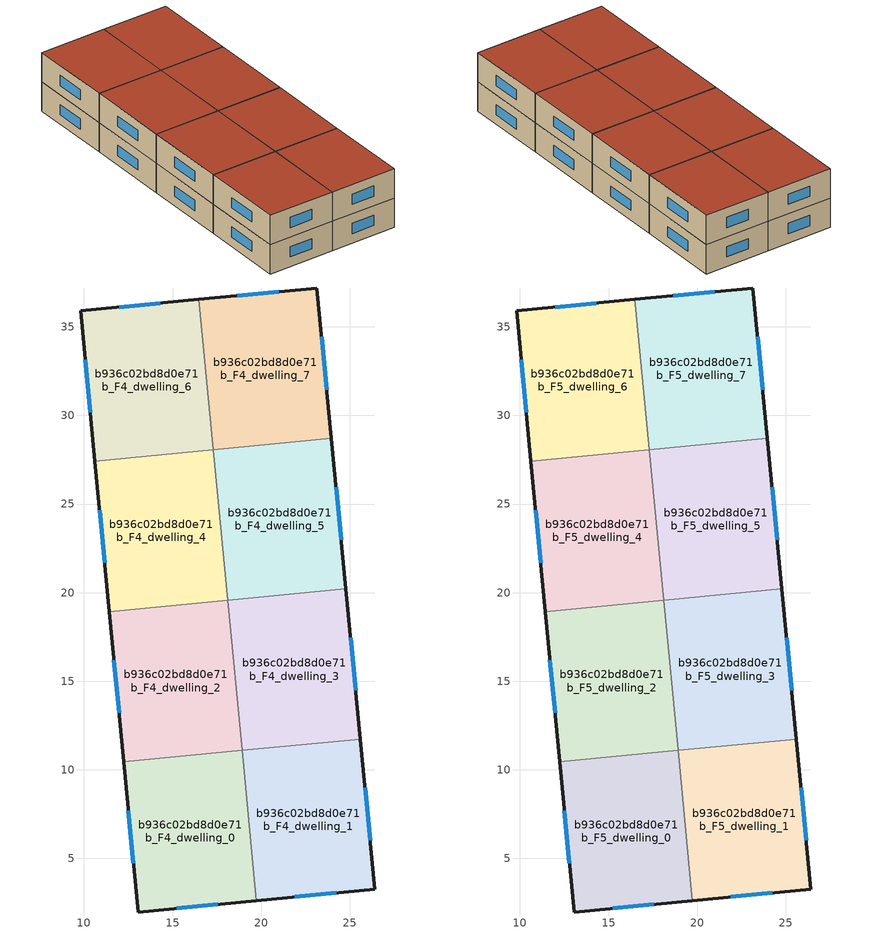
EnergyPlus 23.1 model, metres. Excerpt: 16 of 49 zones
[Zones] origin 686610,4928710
b936c02bd8d0e71b_F4_dwelling_0
 floor to b936c02bd8d0e71b_F3_dwelling_0 (EU_floor_Construction): 18.92,11.09 19.74,2.62 13.05,1.97 12.24,10.45 z12
 wall outside (EU_wall_Construction): 12.24,10.45 13.05,1.97 19.74,2.62 z12:15
 wall to b936c02bd8d0e71b_F4_dwelling_1 (EU_wall_Construction): 19.74,2.62 18.92,11.09 z12:15
 wall to b936c02bd8d0e71b_F4_dwelling_2 (EU_wall_Construction): 18.92,11.09 12.24,10.45 z12:15
 window (EU_Window_Construction): 15.23,2.18 17.56,2.41 / 12.51,7.69 12.79,4.73 z12.98:14.02
b936c02bd8d0e71b_F4_dwelling_1
 floor to b936c02bd8d0e71b_F3_dwelling_1 (EU_floor_Construction): 25.6,11.74 26.42,3.26 19.74,2.62 18.92,11.09 z12
 wall outside (EU_wall_Construction): 19.74,2.62 26.42,3.26 25.6,11.74 z12:15
 wall to b936c02bd8d0e71b_F4_dwelling_3 (EU_wall_Construction): 25.6,11.74 18.93,11.09 z12:15
 window (EU_Window_Construction): 26.16,6.02 25.87,8.98 / 21.91,2.83 24.25,3.05 z12.98:14.02
b936c02bd8d0e71b_F4_dwelling_2
 floor to b936c02bd8d0e71b_F3_dwelling_2 (EU_floor_Construction): 18.11,19.57 18.93,11.09 12.24,10.45 11.43,18.93 z12
 wall outside (EU_wall_Construction): 11.43,18.93 12.24,10.45 z12:15
 wall to b936c02bd8d0e71b_F4_dwelling_3 (EU_wall_Construction): 18.93,11.09 18.11,19.57 11.43,18.93 z12:15
 window (EU_Window_Construction): 11.7,16.17 11.98,13.21 z12.98:14.02
b936c02bd8d0e71b_F4_dwelling_3
 floor to b936c02bd8d0e71b_F3_dwelling_3 (EU_floor_Construction): 24.79,20.22 25.6,11.74 18.93,11.09 18.11,19.57 z12
 wall outside (EU_wall_Construction): 25.6,11.74 24.79,20.22 z12:15
 wall to b936c02bd8d0e71b_F4_dwelling_4 (EU_wall_Construction): 18.11,19.57 11.43,18.93 z12:15
 wall to b936c02bd8d0e71b_F4_dwelling_5 (EU_wall_Construction): 24.79,20.22 18.11,19.57 z12:15
 window (EU_Window_Construction): 25.34,14.5 25.05,17.46 z12.98:14.02
b936c02bd8d0e71b_F4_dwelling_4
 floor to b936c02bd8d0e71b_F3_dwelling_4 (EU_floor_Construction): 17.3,28.06 18.11,19.57 11.43,18.93 10.62,27.42 z12
 wall outside (EU_wall_Construction): 10.62,27.42 11.43,18.93 z12:15
 wall to b936c02bd8d0e71b_F4_dwelling_5 (EU_wall_Construction): 18.11,19.57 17.3,28.06 z12:15
 wall to b936c02bd8d0e71b_F4_dwelling_6 (EU_wall_Construction): 17.3,28.06 10.62,27.42 z12:15
 window (EU_Window_Construction): 10.89,24.66 11.17,21.69 z12.98:14.02
b936c02bd8d0e71b_F4_dwelling_5
 floor to b936c02bd8d0e71b_F3_dwelling_5 (EU_floor_Construction): 23.97,28.7 24.79,20.22 18.11,19.57 17.3,28.06 z12
 wall outside (EU_wall_Construction): 24.79,20.22 23.97,28.7 z12:15
 wall to b936c02bd8d0e71b_F4_dwelling_7 (EU_wall_Construction): 23.97,28.7 17.3,28.06 z12:15
 window (EU_Window_Construction): 24.52,22.98 24.24,25.94 z12.98:14.02
b936c02bd8d0e71b_F4_dwelling_6
 floor to b936c02bd8d0e71b_F3_dwelling_6 (EU_floor_Construction): 16.48,36.55 17.3,28.06 10.62,27.42 9.81,35.9 z12
 wall outside (EU_wall_Construction): 16.48,36.55 9.81,35.9 10.62,27.42 z12:15
 wall to b936c02bd8d0e71b_F4_dwelling_7 (EU_wall_Construction): 17.3,28.06 16.48,36.55 z12:15
 window (EU_Window_Construction): 10.08,33.14 10.36,30.18 / 14.31,36.34 11.98,36.11 z12.98:14.02
b936c02bd8d0e71b_F4_dwelling_7
 floor to b936c02bd8d0e71b_F3_dwelling_7 (EU_floor_Construction): 23.15,37.19 23.97,28.7 17.3,28.06 16.48,36.55 z12
 wall outside (EU_wall_Construction): 23.97,28.7 23.15,37.19 16.48,36.55 z12:15
 window (EU_Window_Construction): 23.7,31.46 23.42,34.43 / 20.98,36.98 18.65,36.76 z12.98:14.02
b936c02bd8d0e71b_F5_dwelling_0
 floor to b936c02bd8d0e71b_F4_dwelling_0 (EU_floor_Construction): 18.92,11.09 19.74,2.62 13.05,1.97 12.24,10.45 z15
 wall outside (EU_wall_Construction): 12.24,10.45 13.05,1.97 19.74,2.62 z15:18
 wall to b936c02bd8d0e71b_F5_dwelling_1 (EU_wall_Construction): 19.74,2.62 18.92,11.09 z15:18
 wall to b936c02bd8d0e71b_F5_dwelling_2 (EU_wall_Construction): 18.92,11.09 12.24,10.45 z15:18
 window (EU_Window_Construction): 15.23,2.18 17.56,2.41 / 12.51,7.69 12.79,4.73 z15.98:17.02
 roof outside (EU_roof_Construction): 19.74,2.62 18.92,11.09 12.24,10.45 13.05,1.97 z18
b936c02bd8d0e71b_F5_dwelling_1
 floor to b936c02bd8d0e71b_F4_dwelling_1 (EU_floor_Construction): 25.6,11.74 26.42,3.26 19.74,2.62 18.92,11.09 z15
 wall outside (EU_wall_Construction): 19.74,2.62 26.42,3.26 25.6,11.74 z15:18
 wall to b936c02bd8d0e71b_F5_dwelling_3 (EU_wall_Construction): 25.6,11.74 18.93,11.09 z15:18
 window (EU_Window_Construction): 26.16,6.02 25.87,8.98 / 21.91,2.83 24.25,3.05 z15.98:17.02
 roof outside (EU_roof_Construction): 26.42,3.26 25.6,11.74 18.92,11.09 19.74,2.62 z18
b936c02bd8d0e71b_F5_dwelling_2
 floor to b936c02bd8d0e71b_F4_dwelling_2 (EU_floor_Construction): 18.11,19.57 18.93,11.09 12.24,10.45 11.43,18.93 z15
 wall outside (EU_wall_Construction): 11.43,18.93 12.24,10.45 z15:18
 wall to b936c02bd8d0e71b_F5_dwelling_3 (EU_wall_Construction): 18.93,11.09 18.11,19.57 11.43,18.93 z15:18
 window (EU_Window_Construction): 11.7,16.17 11.98,13.21 z15.98:17.02
 roof outside (EU_roof_Construction): 18.93,11.09 18.11,19.57 11.43,18.93 12.24,10.45 z18
b936c02bd8d0e71b_F5_dwelling_3
 floor to b936c02bd8d0e71b_F4_dwelling_3 (EU_floor_Construction): 24.79,20.22 25.6,11.74 18.93,11.09 18.11,19.57 z15
 wall outside (EU_wall_Construction): 25.6,11.74 24.79,20.22 z15:18
 wall to b936c02bd8d0e71b_F5_dwelling_4 (EU_wall_Construction): 18.11,19.57 11.43,18.93 z15:18
 wall to b936c02bd8d0e71b_F5_dwelling_5 (EU_wall_Construction): 24.79,20.22 18.11,19.57 z15:18
 window (EU_Window_Construction): 25.34,14.5 25.05,17.46 z15.98:17.02
 roof outside (EU_roof_Construction): 25.6,11.74 24.79,20.22 18.11,19.57 18.93,11.09 z18
b936c02bd8d0e71b_F5_dwelling_4
 floor to b936c02bd8d0e71b_F4_dwelling_4 (EU_floor_Construction): 17.3,28.06 18.11,19.57 11.43,18.93 10.62,27.42 z15
 wall outside (EU_wall_Construction): 10.62,27.42 11.43,18.93 z15:18
 wall to b936c02bd8d0e71b_F5_dwelling_5 (EU_wall_Construction): 18.11,19.57 17.3,28.06 z15:18
 wall to b936c02bd8d0e71b_F5_dwelling_6 (EU_wall_Construction): 17.3,28.06 10.62,27.42 z15:18
 window (EU_Window_Construction): 10.89,24.66 11.17,21.69 z15.98:17.02
 roof outside (EU_roof_Construction): 18.11,19.57 17.3,28.06 10.62,27.42 11.43,18.93 z18
b936c02bd8d0e71b_F5_dwelling_5
 floor to b936c02bd8d0e71b_F4_dwelling_5 (EU_floor_Construction): 23.97,28.7 24.79,20.22 18.11,19.57 17.3,28.06 z15
 wall outside (EU_wall_Construction): 24.79,20.22 23.97,28.7 z15:18
 wall to b936c02bd8d0e71b_F5_dwelling_7 (EU_wall_Construction): 23.97,28.7 17.3,28.06 z15:18
 window (EU_Window_Construction): 24.52,22.98 24.24,25.94 z15.98:17.02
 roof outside (EU_roof_Construction): 24.79,20.22 23.97,28.7 17.3,28.06 18.11,19.57 z18
b936c02bd8d0e71b_F5_dwelling_6
 floor to b936c02bd8d0e71b_F4_dwelling_6 (EU_floor_Construction): 16.48,36.55 17.3,28.06 10.62,27.42 9.81,35.9 z15
 wall outside (EU_wall_Construction): 16.48,36.55 9.81,35.9 10.62,27.42 z15:18
 wall to b936c02bd8d0e71b_F5_dwelling_7 (EU_wall_Construction): 17.3,28.06 16.48,36.55 z15:18
 window (EU_Window_Construction): 10.08,33.14 10.36,30.18 / 14.31,36.34 11.98,36.11 z15.98:17.02
 roof outside (EU_roof_Construction): 17.3,28.06 16.48,36.55 9.81,35.9 10.62,27.42 z18
b936c02bd8d0e71b_F5_dwelling_7
 floor to b936c02bd8d0e71b_F4_dwelling_7 (EU_floor_Construction): 23.15,37.19 23.97,28.7 17.3,28.06 16.48,36.55 z15
 wall outside (EU_wall_Construction): 23.97,28.7 23.15,37.19 16.48,36.55 z15:18
 window (EU_Window_Construction): 23.7,31.46 23.42,34.43 / 20.98,36.98 18.65,36.76 z15.98:17.02
 roof outside (EU_roof_Construction): 23.97,28.7 23.15,37.19 16.48,36.55 17.3,28.06 z18
[Building]
EU S2 Campaign: North Axis=0; Terrain=City; Solar Distribution=FullExterior
[Site:Location]
Bologna: Latitude=44.5; Longitude=11.25; Time Zone=1; Elevation=37
[SizingPeriod:WeatherFileDays]
AnnualSizingPeriod: Begin Month=1; Begin Day of Month=1; End Month=12; End Day of Month=31; Day of Week for Start Day=Monday; Use Weather File Daylight Saving Period=No; Use Weather File Rain and Snow Indicators=No
[MATERIAL]
EU_InternalMass_Material: Roughness=MediumRough; Thickness=0.1; Conductivity=1; Density=1800; Specific Heat=900; Thermal Absorptance=0.9; Solar Absorptance=0.7; Visible Absorptance=0.7
[MATERIAL:NOMASS] Roughness=MediumRough; Thermal Absorptance=0.9; Solar Absorptance=0.7; Visible Absorptance=0.7
Name | Thermal Resistance
EU_wall_NoMass | 0.905828
EU_roof_NoMass | 0.37593
EU_floor_NoMass | 0.67114
[WINDOWMATERIAL:SIMPLEGLAZINGSYSTEM]
EU_Window_SimpleGlazing: UFactor=4.52486; Solar Heat Gain Coefficient=0.85; Visible Transmittance=0.85
[CONSTRUCTION]
EU_wall_Construction: EU_wall_NoMass
EU_roof_Construction: EU_roof_NoMass
EU_floor_Construction: EU_floor_NoMass
EU_Window_Construction: EU_Window_SimpleGlazing
EU_InternalMass_Construction: EU_InternalMass_Material
[ZONE] Type=1; Multiplier=1; Ceiling Height=autocalculate; Floor Area=autocalculate; Part of Total Floor Area=Yes
Name | Volume
b936c02bd8d0e71b_F4_dwelling_0; b936c02bd8d0e71b_F5_dwelling_0 | 171.497
b936c02bd8d0e71b_F4_dwelling_1; b936c02bd8d0e71b_F5_dwelling_1; b936c02bd8d0e71b_F4_dwelling_5; b936c02bd8d0e71b_F5_dwelling_5 | 171.494
b936c02bd8d0e71b_F4_dwelling_2; b936c02bd8d0e71b_F5_dwelling_2 | 171.487
b936c02bd8d0e71b_F4_dwelling_3; b936c02bd8d0e71b_F5_dwelling_3 | 171.478
b936c02bd8d0e71b_F4_dwelling_4; b936c02bd8d0e71b_F5_dwelling_4 | 171.485
b936c02bd8d0e71b_F4_dwelling_6; b936c02bd8d0e71b_F5_dwelling_6 | 171.493
b936c02bd8d0e71b_F4_dwelling_7; b936c02bd8d0e71b_F5_dwelling_7 | 171.491
[INTERNALMASS] Construction=EU_InternalMass_Construction
Name | Zone or ZoneList | Surface Area
b936c02bd8d0e71b_F4_dwelling_0_EU_InternalMass | b936c02bd8d0e71b_F4_dwelling_0 | 57.1657
b936c02bd8d0e71b_F4_dwelling_1_EU_InternalMass | b936c02bd8d0e71b_F4_dwelling_1 | 57.1646
b936c02bd8d0e71b_F4_dwelling_2_EU_InternalMass | b936c02bd8d0e71b_F4_dwelling_2 | 57.1623
b936c02bd8d0e71b_F4_dwelling_3_EU_InternalMass | b936c02bd8d0e71b_F4_dwelling_3 | 57.1621
b936c02bd8d0e71b_F4_dwelling_4_EU_InternalMass | b936c02bd8d0e71b_F4_dwelling_4 | 57.1618
b936c02bd8d0e71b_F4_dwelling_5_EU_InternalMass | b936c02bd8d0e71b_F4_dwelling_5 | 57.1643
b936c02bd8d0e71b_F4_dwelling_6_EU_InternalMass | b936c02bd8d0e71b_F4_dwelling_6 | 57.1686
b936c02bd8d0e71b_F4_dwelling_7_EU_InternalMass | b936c02bd8d0e71b_F4_dwelling_7 | 57.1636
b936c02bd8d0e71b_F5_dwelling_0_EU_InternalMass | b936c02bd8d0e71b_F5_dwelling_0 | 57.1657
b936c02bd8d0e71b_F5_dwelling_1_EU_InternalMass | b936c02bd8d0e71b_F5_dwelling_1 | 57.1646
b936c02bd8d0e71b_F5_dwelling_2_EU_InternalMass | b936c02bd8d0e71b_F5_dwelling_2 | 57.1623
b936c02bd8d0e71b_F5_dwelling_3_EU_InternalMass | b936c02bd8d0e71b_F5_dwelling_3 | 57.1621
b936c02bd8d0e71b_F5_dwelling_4_EU_InternalMass | b936c02bd8d0e71b_F5_dwelling_4 | 57.1618
b936c02bd8d0e71b_F5_dwelling_5_EU_InternalMass | b936c02bd8d0e71b_F5_dwelling_5 | 57.1643
b936c02bd8d0e71b_F5_dwelling_6_EU_InternalMass | b936c02bd8d0e71b_F5_dwelling_6 | 57.1686
b936c02bd8d0e71b_F5_dwelling_7_EU_InternalMass | b936c02bd8d0e71b_F5_dwelling_7 | 57.1636
[OTHEREQUIPMENT] Fuel Type=Electricity; Design Level Calculation Method=Watts/Area; Power per Zone Floor Area=1; Fraction Latent=0; Fraction Radiant=0; Fraction Lost=0; Carbon Dioxide Generation Rate=0; EndUse Subcategory=EU_Step8_InternalGains
Name | Zone or ZoneList or Space or SpaceList | Schedule
EU_Step8_InternalGain_b936c02bd8d0e71b_F4_dwelling_0_f000 | b936c02bd8d0e71b_F4_dwelling_0 | EU_Step8_GainSchedule_b936c02bd8d0e71b_F4_dwelling_0_f000
EU_Step8_InternalGain_b936c02bd8d0e71b_F4_dwelling_1_f000 | b936c02bd8d0e71b_F4_dwelling_1 | EU_Step8_GainSchedule_b936c02bd8d0e71b_F4_dwelling_1_f000
EU_Step8_InternalGain_b936c02bd8d0e71b_F4_dwelling_2_f000 | b936c02bd8d0e71b_F4_dwelling_2 | EU_Step8_GainSchedule_b936c02bd8d0e71b_F4_dwelling_2_f000
EU_Step8_InternalGain_b936c02bd8d0e71b_F4_dwelling_3_f000 | b936c02bd8d0e71b_F4_dwelling_3 | EU_Step8_GainSchedule_b936c02bd8d0e71b_F4_dwelling_3_f000
EU_Step8_InternalGain_b936c02bd8d0e71b_F4_dwelling_4_f000 | b936c02bd8d0e71b_F4_dwelling_4 | EU_Step8_GainSchedule_b936c02bd8d0e71b_F4_dwelling_4_f000
EU_Step8_InternalGain_b936c02bd8d0e71b_F4_dwelling_5_f000 | b936c02bd8d0e71b_F4_dwelling_5 | EU_Step8_GainSchedule_b936c02bd8d0e71b_F4_dwelling_5_f000
EU_Step8_InternalGain_b936c02bd8d0e71b_F4_dwelling_6_f000 | b936c02bd8d0e71b_F4_dwelling_6 | EU_Step8_GainSchedule_b936c02bd8d0e71b_F4_dwelling_6_f000
EU_Step8_InternalGain_b936c02bd8d0e71b_F4_dwelling_7_f000 | b936c02bd8d0e71b_F4_dwelling_7 | EU_Step8_GainSchedule_b936c02bd8d0e71b_F4_dwelling_7_f000
EU_Step8_InternalGain_b936c02bd8d0e71b_F5_dwelling_0_f000 | b936c02bd8d0e71b_F5_dwelling_0 | EU_Step8_GainSchedule_b936c02bd8d0e71b_F5_dwelling_0_f000
EU_Step8_InternalGain_b936c02bd8d0e71b_F5_dwelling_1_f000 | b936c02bd8d0e71b_F5_dwelling_1 | EU_Step8_GainSchedule_b936c02bd8d0e71b_F5_dwelling_1_f000
EU_Step8_InternalGain_b936c02bd8d0e71b_F5_dwelling_2_f000 | b936c02bd8d0e71b_F5_dwelling_2 | EU_Step8_GainSchedule_b936c02bd8d0e71b_F5_dwelling_2_f000
EU_Step8_InternalGain_b936c02bd8d0e71b_F5_dwelling_3_f000 | b936c02bd8d0e71b_F5_dwelling_3 | EU_Step8_GainSchedule_b936c02bd8d0e71b_F5_dwelling_3_f000
EU_Step8_InternalGain_b936c02bd8d0e71b_F5_dwelling_4_f000 | b936c02bd8d0e71b_F5_dwelling_4 | EU_Step8_GainSchedule_b936c02bd8d0e71b_F5_dwelling_4_f000
EU_Step8_InternalGain_b936c02bd8d0e71b_F5_dwelling_5_f000 | b936c02bd8d0e71b_F5_dwelling_5 | EU_Step8_GainSchedule_b936c02bd8d0e71b_F5_dwelling_5_f000
EU_Step8_InternalGain_b936c02bd8d0e71b_F5_dwelling_6_f000 | b936c02bd8d0e71b_F5_dwelling_6 | EU_Step8_GainSchedule_b936c02bd8d0e71b_F5_dwelling_6_f000
EU_Step8_InternalGain_b936c02bd8d0e71b_F5_dwelling_7_f000 | b936c02bd8d0e71b_F5_dwelling_7 | EU_Step8_GainSchedule_b936c02bd8d0e71b_F5_dwelling_7_f000
[ZONEVENTILATION:DESIGNFLOWRATE] Schedule=EU_AlwaysOn; Design Flow Rate Calculation Method=AirChanges/Hour; Air Changes per Hour=0.73129; Ventilation Type=Natural; Fan Pressure Rise=0; Fan Total Efficiency=1; Constant Term Coefficient=1; Temperature Term Coefficient=0; Velocity Term Coefficient=0; Velocity Squared Term Coefficient=0; Minimum Indoor Temperature=-100; Maximum Indoor Temperature=100; Delta Temperature=-100; Minimum Outdoor Temperature=-100; Maximum Outdoor Temperature=100; Maximum Wind Speed=40
Name | Zone or ZoneList or Space or SpaceList
EU_ConstantAir_b936c02bd8d0e71b_F4_dwelling_0 | b936c02bd8d0e71b_F4_dwelling_0
EU_ConstantAir_b936c02bd8d0e71b_F4_dwelling_1 | b936c02bd8d0e71b_F4_dwelling_1
EU_ConstantAir_b936c02bd8d0e71b_F4_dwelling_2 | b936c02bd8d0e71b_F4_dwelling_2
EU_ConstantAir_b936c02bd8d0e71b_F4_dwelling_3 | b936c02bd8d0e71b_F4_dwelling_3
EU_ConstantAir_b936c02bd8d0e71b_F4_dwelling_4 | b936c02bd8d0e71b_F4_dwelling_4
EU_ConstantAir_b936c02bd8d0e71b_F4_dwelling_5 | b936c02bd8d0e71b_F4_dwelling_5
EU_ConstantAir_b936c02bd8d0e71b_F4_dwelling_6 | b936c02bd8d0e71b_F4_dwelling_6
EU_ConstantAir_b936c02bd8d0e71b_F4_dwelling_7 | b936c02bd8d0e71b_F4_dwelling_7
EU_ConstantAir_b936c02bd8d0e71b_F5_dwelling_0 | b936c02bd8d0e71b_F5_dwelling_0
EU_ConstantAir_b936c02bd8d0e71b_F5_dwelling_1 | b936c02bd8d0e71b_F5_dwelling_1
EU_ConstantAir_b936c02bd8d0e71b_F5_dwelling_2 | b936c02bd8d0e71b_F5_dwelling_2
EU_ConstantAir_b936c02bd8d0e71b_F5_dwelling_3 | b936c02bd8d0e71b_F5_dwelling_3
EU_ConstantAir_b936c02bd8d0e71b_F5_dwelling_4 | b936c02bd8d0e71b_F5_dwelling_4
EU_ConstantAir_b936c02bd8d0e71b_F5_dwelling_5 | b936c02bd8d0e71b_F5_dwelling_5
EU_ConstantAir_b936c02bd8d0e71b_F5_dwelling_6 | b936c02bd8d0e71b_F5_dwelling_6
EU_ConstantAir_b936c02bd8d0e71b_F5_dwelling_7 | b936c02bd8d0e71b_F5_dwelling_7
[HVACTEMPLATE:THERMOSTAT] Constant Heating Setpoint=20; Constant Cooling Setpoint=50
EU_HeatOnly_b936c02bd8d0e71b_F0_dwelling_0; EU_HeatOnly_b936c02bd8d0e71b_F0_dwelling_1; EU_HeatOnly_b936c02bd8d0e71b_F0_dwelling_2; EU_HeatOnly_b936c02bd8d0e71b_F0_dwelling_3; EU_HeatOnly_b936c02bd8d0e71b_F0_dwelling_4; EU_HeatOnly_b936c02bd8d0e71b_F0_dwelling_5; EU_HeatOnly_b936c02bd8d0e71b_F0_dwelling_6; EU_HeatOnly_b936c02bd8d0e71b_F0_dwelling_7; EU_HeatOnly_b936c02bd8d0e71b_F0_dwelling_8; EU_HeatOnly_b936c02bd8d0e71b_F1_dwelling_0; EU_HeatOnly_b936c02bd8d0e71b_F1_dwelling_1; EU_HeatOnly_b936c02bd8d0e71b_F1_dwelling_2; EU_HeatOnly_b936c02bd8d0e71b_F1_dwelling_3; EU_HeatOnly_b936c02bd8d0e71b_F1_dwelling_4; EU_HeatOnly_b936c02bd8d0e71b_F1_dwelling_5; EU_HeatOnly_b936c02bd8d0e71b_F1_dwelling_6; EU_HeatOnly_b936c02bd8d0e71b_F1_dwelling_7; EU_HeatOnly_b936c02bd8d0e71b_F2_dwelling_0; EU_HeatOnly_b936c02bd8d0e71b_F2_dwelling_1; EU_HeatOnly_b936c02bd8d0e71b_F2_dwelling_2; EU_HeatOnly_b936c02bd8d0e71b_F2_dwelling_3; EU_HeatOnly_b936c02bd8d0e71b_F2_dwelling_4; EU_HeatOnly_b936c02bd8d0e71b_F2_dwelling_5; EU_HeatOnly_b936c02bd8d0e71b_F2_dwelling_6; EU_HeatOnly_b936c02bd8d0e71b_F2_dwelling_7; EU_HeatOnly_b936c02bd8d0e71b_F3_dwelling_0; EU_HeatOnly_b936c02bd8d0e71b_F3_dwelling_1; EU_HeatOnly_b936c02bd8d0e71b_F3_dwelling_2; EU_HeatOnly_b936c02bd8d0e71b_F3_dwelling_3; EU_HeatOnly_b936c02bd8d0e71b_F3_dwelling_4; EU_HeatOnly_b936c02bd8d0e71b_F3_dwelling_5; EU_HeatOnly_b936c02bd8d0e71b_F3_dwelling_6; EU_HeatOnly_b936c02bd8d0e71b_F3_dwelling_7; EU_HeatOnly_b936c02bd8d0e71b_F4_dwelling_0; EU_HeatOnly_b936c02bd8d0e71b_F4_dwelling_1; EU_HeatOnly_b936c02bd8d0e71b_F4_dwelling_2; EU_HeatOnly_b936c02bd8d0e71b_F4_dwelling_3; EU_HeatOnly_b936c02bd8d0e71b_F4_dwelling_4; EU_HeatOnly_b936c02bd8d0e71b_F4_dwelling_5; EU_HeatOnly_b936c02bd8d0e71b_F4_dwelling_6; EU_HeatOnly_b936c02bd8d0e71b_F4_dwelling_7; EU_HeatOnly_b936c02bd8d0e71b_F5_dwelling_0; EU_HeatOnly_b936c02bd8d0e71b_F5_dwelling_1; EU_HeatOnly_b936c02bd8d0e71b_F5_dwelling_2; EU_HeatOnly_b936c02bd8d0e71b_F5_dwelling_3; EU_HeatOnly_b936c02bd8d0e71b_F5_dwelling_4; EU_HeatOnly_b936c02bd8d0e71b_F5_dwelling_5; EU_HeatOnly_b936c02bd8d0e71b_F5_dwelling_6; EU_HeatOnly_b936c02bd8d0e71b_F5_dwelling_7
[HVACTEMPLATE:ZONE:IDEALLOADSAIRSYSTEM] System Availability Schedule=EU_AlwaysOn; Maximum Heating Supply Air Temperature=50; Minimum Cooling Supply Air Temperature=13; Maximum Heating Supply Air Humidity Ratio=0.0156; Minimum Cooling Supply Air Humidity Ratio=0.0077; Heating Limit=NoLimit; Cooling Limit=NoLimit; Heating Availability Schedule=EU_AlwaysOn; Cooling Availability Schedule=EU_CoolingOff; Dehumidification Control Type=ConstantSensibleHeatRatio; Cooling Sensible Heat Ratio=0.7; Dehumidification Setpoint=60; Humidification Control Type=None; Humidification Setpoint=30; Outdoor Air Method=None; Outdoor Air Flow Rate per Person=0.00944; Outdoor Air Flow Rate per Zone Floor Area=0; Outdoor Air Flow Rate per Zone=0; Demand Controlled Ventilation Type=None; Outdoor Air Economizer Type=NoEconomizer; Heat Recovery Type=None; Sensible Heat Recovery Effectiveness=0.7; Latent Heat Recovery Effectiveness=0.65
Name | Template Thermostat
b936c02bd8d0e71b_F4_dwelling_0 | EU_HeatOnly_b936c02bd8d0e71b_F4_dwelling_0
b936c02bd8d0e71b_F4_dwelling_1 | EU_HeatOnly_b936c02bd8d0e71b_F4_dwelling_1
b936c02bd8d0e71b_F4_dwelling_2 | EU_HeatOnly_b936c02bd8d0e71b_F4_dwelling_2
b936c02bd8d0e71b_F4_dwelling_3 | EU_HeatOnly_b936c02bd8d0e71b_F4_dwelling_3
b936c02bd8d0e71b_F4_dwelling_4 | EU_HeatOnly_b936c02bd8d0e71b_F4_dwelling_4
b936c02bd8d0e71b_F4_dwelling_5 | EU_HeatOnly_b936c02bd8d0e71b_F4_dwelling_5
b936c02bd8d0e71b_F4_dwelling_6 | EU_HeatOnly_b936c02bd8d0e71b_F4_dwelling_6
b936c02bd8d0e71b_F4_dwelling_7 | EU_HeatOnly_b936c02bd8d0e71b_F4_dwelling_7
b936c02bd8d0e71b_F5_dwelling_0 | EU_HeatOnly_b936c02bd8d0e71b_F5_dwelling_0
b936c02bd8d0e71b_F5_dwelling_1 | EU_HeatOnly_b936c02bd8d0e71b_F5_dwelling_1
b936c02bd8d0e71b_F5_dwelling_2 | EU_HeatOnly_b936c02bd8d0e71b_F5_dwelling_2
b936c02bd8d0e71b_F5_dwelling_3 | EU_HeatOnly_b936c02bd8d0e71b_F5_dwelling_3
b936c02bd8d0e71b_F5_dwelling_4 | EU_HeatOnly_b936c02bd8d0e71b_F5_dwelling_4
b936c02bd8d0e71b_F5_dwelling_5 | EU_HeatOnly_b936c02bd8d0e71b_F5_dwelling_5
b936c02bd8d0e71b_F5_dwelling_6 | EU_HeatOnly_b936c02bd8d0e71b_F5_dwelling_6
b936c02bd8d0e71b_F5_dwelling_7 | EU_HeatOnly_b936c02bd8d0e71b_F5_dwelling_7
[SIZING:ZONE] Zone Cooling Design Supply Air Temperature Input Method=SupplyAirTemperature; Zone Cooling Design Supply Air Temperature=13; Zone Heating Design Supply Air Temperature Input Method=SupplyAirTemperature; Zone Heating Design Supply Air Temperature=50; Zone Cooling Design Supply Air Humidity Ratio=0.008; Zone Heating Design Supply Air Humidity Ratio=0.008; Cooling Design Air Flow Method=DesignDay; Cooling Design Air Flow Rate=0; Cooling Minimum Air Flow per Zone Floor Area=0.000762; Cooling Minimum Air Flow=0; Cooling Minimum Air Flow Fraction=0.2; Heating Design Air Flow Method=DesignDay; Heating Design Air Flow Rate=0; Heating Maximum Air Flow per Zone Floor Area=0.002032; Heating Maximum Air Flow=0.141576; Heating Maximum Air Flow Fraction=0.3; Account for Dedicated Outdoor Air System=No; Dedicated Outdoor Air System Control Strategy=NeutralSupplyAir; Dedicated Outdoor Air Low Setpoint Temperature for Design=autosize; Dedicated Outdoor Air High Setpoint Temperature for Design=autosize; Zone Load Sizing Method=Sensible Load Only No Latent Load; Zone Latent Cooling Design Supply Air Humidity Ratio Input Method=HumidityRatioDifference; Zone Cooling Design Supply Air Humidity Ratio Difference=0.005; Zone Latent Heating Design Supply Air Humidity Ratio Input Method=HumidityRatioDifference; Zone Humidification Design Supply Air Humidity Ratio Difference=0.005
b936c02bd8d0e71b_F4_dwelling_0; b936c02bd8d0e71b_F4_dwelling_1; b936c02bd8d0e71b_F4_dwelling_2; b936c02bd8d0e71b_F4_dwelling_3; b936c02bd8d0e71b_F4_dwelling_4; b936c02bd8d0e71b_F4_dwelling_5; b936c02bd8d0e71b_F4_dwelling_6; b936c02bd8d0e71b_F4_dwelling_7; b936c02bd8d0e71b_F5_dwelling_0; b936c02bd8d0e71b_F5_dwelling_1; b936c02bd8d0e71b_F5_dwelling_2; b936c02bd8d0e71b_F5_dwelling_3; b936c02bd8d0e71b_F5_dwelling_4; b936c02bd8d0e71b_F5_dwelling_5; b936c02bd8d0e71b_F5_dwelling_6; b936c02bd8d0e71b_F5_dwelling_7
[SCHEDULE:CONSTANT]
Name | Hourly Value
EU_AlwaysOn | 1
EU_CoolingOff | 0
[SCHEDULE:FILE] Column Number=1; Rows to Skip at Top=0; Number of Hours of Data=8760; Column Separator=Comma; Interpolate to Timestep=No; Minutes per Item=60; Adjust Schedule for Daylight Savings=Yes
Name | File
EU_Step8_GainSchedule_b936c02bd8d0e71b_F4_dwelling_0_f000 | ../../schedules/b936c02bd8d0e71b/b936c02bd8d0e71b_F4_dwelling_0_f000_gain.csv
EU_Step8_GainSchedule_b936c02bd8d0e71b_F4_dwelling_1_f000 | ../../schedules/b936c02bd8d0e71b/b936c02bd8d0e71b_F4_dwelling_1_f000_gain.csv
EU_Step8_GainSchedule_b936c02bd8d0e71b_F4_dwelling_2_f000 | ../../schedules/b936c02bd8d0e71b/b936c02bd8d0e71b_F4_dwelling_2_f000_gain.csv
EU_Step8_GainSchedule_b936c02bd8d0e71b_F4_dwelling_3_f000 | ../../schedules/b936c02bd8d0e71b/b936c02bd8d0e71b_F4_dwelling_3_f000_gain.csv
EU_Step8_GainSchedule_b936c02bd8d0e71b_F4_dwelling_4_f000 | ../../schedules/b936c02bd8d0e71b/b936c02bd8d0e71b_F4_dwelling_4_f000_gain.csv
EU_Step8_GainSchedule_b936c02bd8d0e71b_F4_dwelling_5_f000 | ../../schedules/b936c02bd8d0e71b/b936c02bd8d0e71b_F4_dwelling_5_f000_gain.csv
EU_Step8_GainSchedule_b936c02bd8d0e71b_F4_dwelling_6_f000 | ../../schedules/b936c02bd8d0e71b/b936c02bd8d0e71b_F4_dwelling_6_f000_gain.csv
EU_Step8_GainSchedule_b936c02bd8d0e71b_F4_dwelling_7_f000 | ../../schedules/b936c02bd8d0e71b/b936c02bd8d0e71b_F4_dwelling_7_f000_gain.csv
EU_Step8_GainSchedule_b936c02bd8d0e71b_F5_dwelling_0_f000 | ../../schedules/b936c02bd8d0e71b/b936c02bd8d0e71b_F5_dwelling_0_f000_gain.csv
EU_Step8_GainSchedule_b936c02bd8d0e71b_F5_dwelling_1_f000 | ../../schedules/b936c02bd8d0e71b/b936c02bd8d0e71b_F5_dwelling_1_f000_gain.csv
EU_Step8_GainSchedule_b936c02bd8d0e71b_F5_dwelling_2_f000 | ../../schedules/b936c02bd8d0e71b/b936c02bd8d0e71b_F5_dwelling_2_f000_gain.csv
EU_Step8_GainSchedule_b936c02bd8d0e71b_F5_dwelling_3_f000 | ../../schedules/b936c02bd8d0e71b/b936c02bd8d0e71b_F5_dwelling_3_f000_gain.csv
EU_Step8_GainSchedule_b936c02bd8d0e71b_F5_dwelling_4_f000 | ../../schedules/b936c02bd8d0e71b/b936c02bd8d0e71b_F5_dwelling_4_f000_gain.csv
EU_Step8_GainSchedule_b936c02bd8d0e71b_F5_dwelling_5_f000 | ../../schedules/b936c02bd8d0e71b/b936c02bd8d0e71b_F5_dwelling_5_f000_gain.csv
EU_Step8_GainSchedule_b936c02bd8d0e71b_F5_dwelling_6_f000 | ../../schedules/b936c02bd8d0e71b/b936c02bd8d0e71b_F5_dwelling_6_f000_gain.csv
EU_Step8_GainSchedule_b936c02bd8d0e71b_F5_dwelling_7_f000 | ../../schedules/b936c02bd8d0e71b/b936c02bd8d0e71b_F5_dwelling_7_f000_gain.csv
